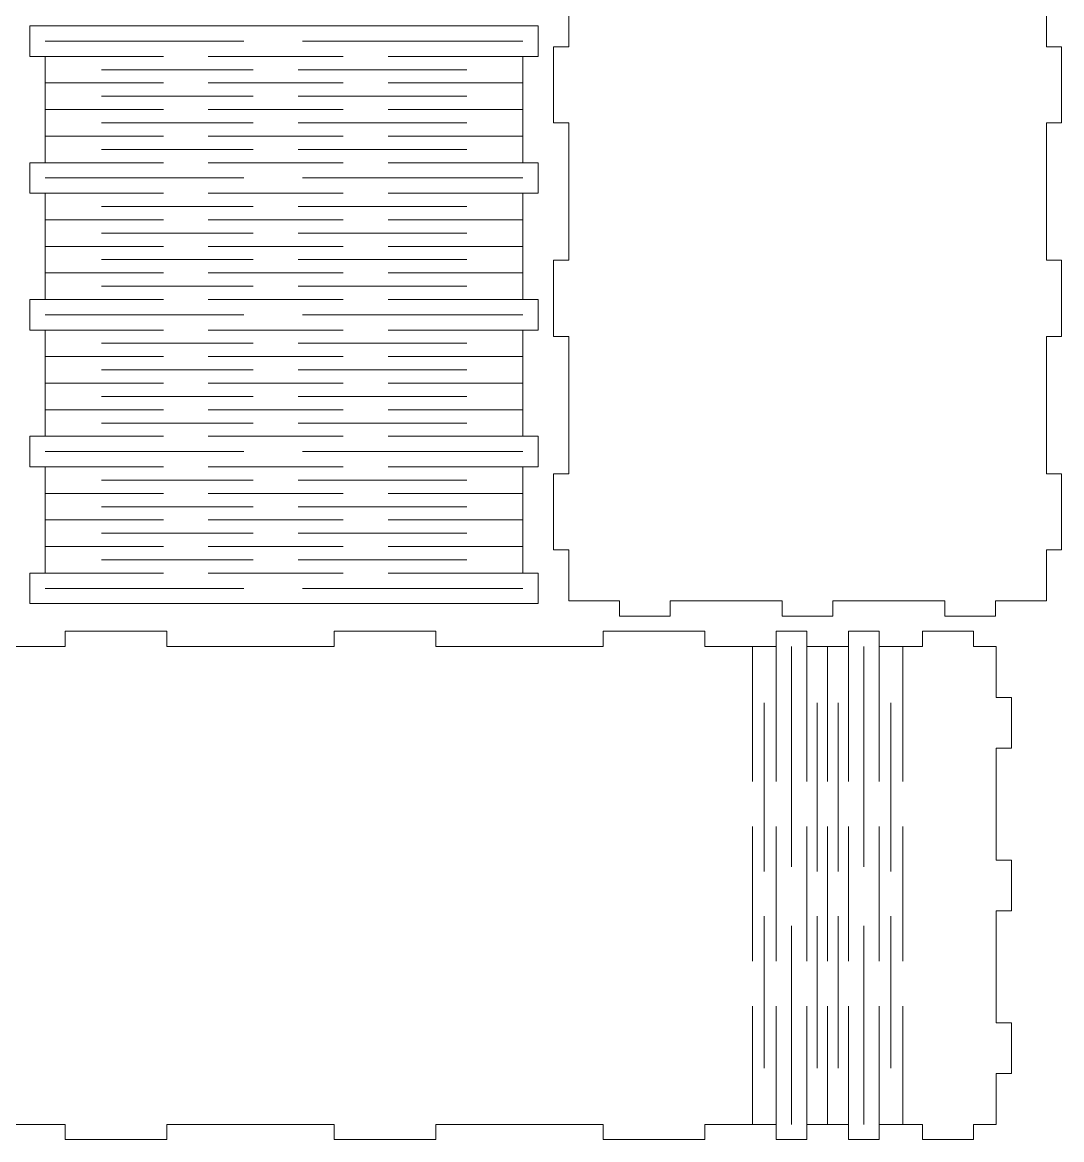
# Model space of a CAD drawing. Header units: millimetres. Extents: x -409 to 409, y -538 to 538.
# Drawn here: x 204.5 to 409, y 139.7 to 359.5 of the extents above; entities that cross this region are included whole.
import ezdxf

# ---------------------------------------------------------------- set-up
doc = ezdxf.new("R2010")
doc.units = ezdxf.units.MM
doc.header["$MEASUREMENT"] = 0
doc.layers.add('Camada 1', color=7, linetype='Continuous')

msp = doc.modelspace()

# ---------------------------------------------------------------- linework, layer by layer
at = {"layer": 'Camada 1', "color": 250, "lineweight": 20}
for points, knots in [([(385.9523, 364.7131), (385.9523, 364.7131), (363.9523, 364.7131), (363.9523, 364.7131), (363.9523, 364.7131), (363.9523, 364.7131), (363.9523, 367.7131), (363.9523, 367.7131), (363.9523, 367.7131), (363.9523, 367.7131), (353.9523, 367.7131), (353.9523, 367.7131), (353.9523, 367.7131), (353.9523, 367.7131), (353.9523, 364.7131), (353.9523, 364.7131), (353.9523, 364.7131), (353.9523, 364.7131), (331.9523, 364.7131), (331.9523, 364.7131), (331.9523, 364.7131), (331.9523, 364.7131), (331.9523, 367.7131), (331.9523, 367.7131), (331.9523, 367.7131), (331.9523, 367.7131), (321.9523, 367.7131), (321.9523, 367.7131), (321.9523, 367.7131), (321.9523, 367.7131), (321.9523, 364.7131), (321.9523, 364.7131), (321.9523, 364.7131), (321.9523, 364.7131), (311.9523, 364.7131), (311.9523, 364.7131), (311.9523, 364.7131), (311.9523, 364.7131), (311.9523, 354.7131), (311.9523, 354.7131), (311.9523, 354.7131), (311.9523, 354.7131), (308.9523, 354.7131), (308.9523, 354.7131), (308.9523, 354.7131), (308.9523, 354.7131), (308.9523, 339.7131), (308.9523, 339.7131), (308.9523, 339.7131), (308.9523, 339.7131), (311.9523, 339.7131), (311.9523, 339.7131), (311.9523, 339.7131), (311.9523, 339.7131), (311.9523, 312.7131), (311.9523, 312.7131), (311.9523, 312.7131), (311.9523, 312.7131), (308.9523, 312.7131), (308.9523, 312.7131), (308.9523, 312.7131), (308.9523, 312.7131), (308.9523, 297.7131), (308.9523, 297.7131), (308.9523, 297.7131), (308.9523, 297.7131), (311.9523, 297.7131), (311.9523, 297.7131), (311.9523, 297.7131), (311.9523, 297.7131), (311.9523, 270.7131), (311.9523, 270.7131), (311.9523, 270.7131), (311.9523, 270.7131), (308.9523, 270.7131), (308.9523, 270.7131), (308.9523, 270.7131), (308.9523, 270.7131), (308.9523, 255.7131), (308.9523, 255.7131), (308.9523, 255.7131), (308.9523, 255.7131), (311.9523, 255.7131), (311.9523, 255.7131), (311.9523, 255.7131), (311.9523, 255.7131), (311.9523, 245.7131), (311.9523, 245.7131), (311.9523, 245.7131), (311.9523, 245.7131), (321.9523, 245.7131), (321.9523, 245.7131), (321.9523, 245.7131), (321.9523, 245.7131), (321.9523, 242.7131), (321.9523, 242.7131), (321.9523, 242.7131), (321.9523, 242.7131), (331.9523, 242.7131), (331.9523, 242.7131), (331.9523, 242.7131), (331.9523, 242.7131), (331.9523, 245.7131), (331.9523, 245.7131), (331.9523, 245.7131), (331.9523, 245.7131), (353.9523, 245.7131), (353.9523, 245.7131), (353.9523, 245.7131), (353.9523, 245.7131), (353.9523, 242.7131), (353.9523, 242.7131), (353.9523, 242.7131), (353.9523, 242.7131), (363.9523, 242.7131), (363.9523, 242.7131), (363.9523, 242.7131), (363.9523, 242.7131), (363.9523, 245.7131), (363.9523, 245.7131), (363.9523, 245.7131), (363.9523, 245.7131), (385.9523, 245.7131), (385.9523, 245.7131), (385.9523, 245.7131), (385.9523, 245.7131), (385.9523, 242.7131), (385.9523, 242.7131), (385.9523, 242.7131), (385.9523, 242.7131), (395.9523, 242.7131), (395.9523, 242.7131), (395.9523, 242.7131), (395.9523, 242.7131), (395.9523, 245.7131), (395.9523, 245.7131), (395.9523, 245.7131), (395.9523, 245.7131), (405.9523, 245.7131), (405.9523, 245.7131), (405.9523, 245.7131), (405.9523, 245.7131), (405.9523, 255.7131), (405.9523, 255.7131), (405.9523, 255.7131), (405.9523, 255.7131), (408.9523, 255.7131), (408.9523, 255.7131), (408.9523, 255.7131), (408.9523, 255.7131), (408.9523, 270.7131), (408.9523, 270.7131), (408.9523, 270.7131), (408.9523, 270.7131), (405.9523, 270.7131), (405.9523, 270.7131), (405.9523, 270.7131), (405.9523, 270.7131), (405.9523, 297.7131), (405.9523, 297.7131), (405.9523, 297.7131), (405.9523, 297.7131), (408.9523, 297.7131), (408.9523, 297.7131), (408.9523, 297.7131), (408.9523, 297.7131), (408.9523, 312.7131), (408.9523, 312.7131), (408.9523, 312.7131), (408.9523, 312.7131), (405.9523, 312.7131), (405.9523, 312.7131), (405.9523, 312.7131), (405.9523, 312.7131), (405.9523, 339.7131), (405.9523, 339.7131), (405.9523, 339.7131), (405.9523, 339.7131), (408.9523, 339.7131), (408.9523, 339.7131), (408.9523, 339.7131), (408.9523, 339.7131), (408.9523, 354.7131), (408.9523, 354.7131), (408.9523, 354.7131), (408.9523, 354.7131), (405.9523, 354.7131), (405.9523, 354.7131), (405.9523, 354.7131), (405.9523, 354.7131), (405.9523, 364.7131), (405.9523, 364.7131), (405.9523, 364.7131), (405.9523, 364.7131), (395.9523, 364.7131), (395.9523, 364.7131), (395.9523, 364.7131), (395.9523, 364.7131), (395.9523, 367.7131), (395.9523, 367.7131), (395.9523, 367.7131), (395.9523, 367.7131), (385.9523, 367.7131), (385.9523, 367.7131), (385.9523, 367.7131), (385.9523, 367.7131), (385.9523, 364.7131), (385.9523, 364.7131)], [0, 0, 0, 0, 0.01886792, 0.01886792, 0.01886792, 0.01886792, 0.03773585, 0.03773585, 0.03773585, 0.03773585, 0.05660377, 0.05660377, 0.05660377, 0.05660377, 0.0754717, 0.0754717, 0.0754717, 0.0754717, 0.09433962, 0.09433962, 0.09433962, 0.09433962, 0.11320755, 0.11320755, 0.11320755, 0.11320755, 0.13207547, 0.13207547, 0.13207547, 0.13207547, 0.1509434, 0.1509434, 0.1509434, 0.1509434, 0.16981132, 0.16981132, 0.16981132, 0.16981132, 0.18867925, 0.18867925, 0.18867925, 0.18867925, 0.20754717, 0.20754717, 0.20754717, 0.20754717, 0.22641509, 0.22641509, 0.22641509, 0.22641509, 0.24528302, 0.24528302, 0.24528302, 0.24528302, 0.26415094, 0.26415094, 0.26415094, 0.26415094, 0.28301887, 0.28301887, 0.28301887, 0.28301887, 0.30188679, 0.30188679, 0.30188679, 0.30188679, 0.32075472, 0.32075472, 0.32075472, 0.32075472, 0.33962264, 0.33962264, 0.33962264, 0.33962264, 0.35849057, 0.35849057, 0.35849057, 0.35849057, 0.37735849, 0.37735849, 0.37735849, 0.37735849, 0.39622642, 0.39622642, 0.39622642, 0.39622642, 0.41509434, 0.41509434, 0.41509434, 0.41509434, 0.43396226, 0.43396226, 0.43396226, 0.43396226, 0.45283019, 0.45283019, 0.45283019, 0.45283019, 0.47169811, 0.47169811, 0.47169811, 0.47169811, 0.49056604, 0.49056604, 0.49056604, 0.49056604, 0.50943396, 0.50943396, 0.50943396, 0.50943396, 0.52830189, 0.52830189, 0.52830189, 0.52830189, 0.54716981, 0.54716981, 0.54716981, 0.54716981, 0.56603774, 0.56603774, 0.56603774, 0.56603774, 0.58490566, 0.58490566, 0.58490566, 0.58490566, 0.60377358, 0.60377358, 0.60377358, 0.60377358, 0.62264151, 0.62264151, 0.62264151, 0.62264151, 0.64150943, 0.64150943, 0.64150943, 0.64150943, 0.66037736, 0.66037736, 0.66037736, 0.66037736, 0.67924528, 0.67924528, 0.67924528, 0.67924528, 0.69811321, 0.69811321, 0.69811321, 0.69811321, 0.71698113, 0.71698113, 0.71698113, 0.71698113, 0.73584906, 0.73584906, 0.73584906, 0.73584906, 0.75471698, 0.75471698, 0.75471698, 0.75471698, 0.77358491, 0.77358491, 0.77358491, 0.77358491, 0.79245283, 0.79245283, 0.79245283, 0.79245283, 0.81132075, 0.81132075, 0.81132075, 0.81132075, 0.83018868, 0.83018868, 0.83018868, 0.83018868, 0.8490566, 0.8490566, 0.8490566, 0.8490566, 0.86792453, 0.86792453, 0.86792453, 0.86792453, 0.88679245, 0.88679245, 0.88679245, 0.88679245, 0.90566038, 0.90566038, 0.90566038, 0.90566038, 0.9245283, 0.9245283, 0.9245283, 0.9245283, 0.94339623, 0.94339623, 0.94339623, 0.94339623, 0.96226415, 0.96226415, 0.96226415, 0.96226415, 1, 1, 1, 1]), ([(205.9523, 358.8131), (205.9523, 358.8131), (305.9523, 358.8131), (305.9523, 358.8131), (305.9523, 358.8131), (305.9523, 358.8131), (305.9523, 352.8094), (305.9523, 352.8094), (305.9523, 352.8094), (305.9523, 352.8094), (302.9523, 352.8094), (302.9523, 352.8094), (302.9523, 352.8094), (302.9523, 352.8094), (302.9523, 331.9018), (302.9523, 331.9018), (302.9523, 331.9018), (302.9523, 331.9018), (305.9523, 331.9018), (305.9523, 331.9018), (305.9523, 331.9018), (305.9523, 331.9018), (305.9523, 325.8981), (305.9523, 325.8981), (305.9523, 325.8981), (305.9523, 325.8981), (302.9523, 325.8981), (302.9523, 325.8981), (302.9523, 325.8981), (302.9523, 325.8981), (302.9523, 304.9904), (302.9523, 304.9904), (302.9523, 304.9904), (302.9523, 304.9904), (305.9523, 304.9904), (305.9523, 304.9904), (305.9523, 304.9904), (305.9523, 304.9904), (305.9523, 298.9868), (305.9523, 298.9868), (305.9523, 298.9868), (305.9523, 298.9868), (302.9523, 298.9868), (302.9523, 298.9868), (302.9523, 298.9868), (302.9523, 298.9868), (302.9523, 278.0791), (302.9523, 278.0791), (302.9523, 278.0791), (302.9523, 278.0791), (305.9523, 278.0791), (305.9523, 278.0791), (305.9523, 278.0791), (305.9523, 278.0791), (305.9523, 272.0754), (305.9523, 272.0754), (305.9523, 272.0754), (305.9523, 272.0754), (302.9523, 272.0754), (302.9523, 272.0754), (302.9523, 272.0754), (302.9523, 272.0754), (302.9523, 251.1678), (302.9523, 251.1678), (302.9523, 251.1678), (302.9523, 251.1678), (305.9523, 251.1678), (305.9523, 251.1678), (305.9523, 251.1678), (305.9523, 251.1678), (305.9523, 245.1641), (305.9523, 245.1641), (305.9523, 245.1641), (305.9523, 245.1641), (205.9523, 245.1641), (205.9523, 245.1641), (205.9523, 245.1641), (205.9523, 245.1641), (205.9523, 251.1678), (205.9523, 251.1678), (205.9523, 251.1678), (205.9523, 251.1678), (208.9523, 251.1678), (208.9523, 251.1678), (208.9523, 251.1678), (208.9523, 251.1678), (208.9523, 272.0754), (208.9523, 272.0754), (208.9523, 272.0754), (208.9523, 272.0754), (205.9523, 272.0754), (205.9523, 272.0754), (205.9523, 272.0754), (205.9523, 272.0754), (205.9523, 278.0791), (205.9523, 278.0791), (205.9523, 278.0791), (205.9523, 278.0791), (208.9523, 278.0791), (208.9523, 278.0791), (208.9523, 278.0791), (208.9523, 278.0791), (208.9523, 298.9868), (208.9523, 298.9868), (208.9523, 298.9868), (208.9523, 298.9868), (205.9523, 298.9868), (205.9523, 298.9868), (205.9523, 298.9868), (205.9523, 298.9868), (205.9523, 304.9904), (205.9523, 304.9904), (205.9523, 304.9904), (205.9523, 304.9904), (208.9523, 304.9904), (208.9523, 304.9904), (208.9523, 304.9904), (208.9523, 304.9904), (208.9523, 325.8981), (208.9523, 325.8981), (208.9523, 325.8981), (208.9523, 325.8981), (205.9523, 325.8981), (205.9523, 325.8981), (205.9523, 325.8981), (205.9523, 325.8981), (205.9523, 331.9018), (205.9523, 331.9018), (205.9523, 331.9018), (205.9523, 331.9018), (208.9523, 331.9018), (208.9523, 331.9018), (208.9523, 331.9018), (208.9523, 331.9018), (208.9523, 352.8094), (208.9523, 352.8094), (208.9523, 352.8094), (208.9523, 352.8094), (205.9523, 352.8094), (205.9523, 352.8094), (205.9523, 352.8094), (205.9523, 352.8094), (205.9523, 358.8131), (205.9523, 358.8131)], [0, 0, 0, 0, 0.02702703, 0.02702703, 0.02702703, 0.02702703, 0.05405405, 0.05405405, 0.05405405, 0.05405405, 0.08108108, 0.08108108, 0.08108108, 0.08108108, 0.10810811, 0.10810811, 0.10810811, 0.10810811, 0.13513514, 0.13513514, 0.13513514, 0.13513514, 0.16216216, 0.16216216, 0.16216216, 0.16216216, 0.18918919, 0.18918919, 0.18918919, 0.18918919, 0.21621622, 0.21621622, 0.21621622, 0.21621622, 0.24324324, 0.24324324, 0.24324324, 0.24324324, 0.27027027, 0.27027027, 0.27027027, 0.27027027, 0.2972973, 0.2972973, 0.2972973, 0.2972973, 0.32432432, 0.32432432, 0.32432432, 0.32432432, 0.35135135, 0.35135135, 0.35135135, 0.35135135, 0.37837838, 0.37837838, 0.37837838, 0.37837838, 0.40540541, 0.40540541, 0.40540541, 0.40540541, 0.43243243, 0.43243243, 0.43243243, 0.43243243, 0.45945946, 0.45945946, 0.45945946, 0.45945946, 0.48648649, 0.48648649, 0.48648649, 0.48648649, 0.51351351, 0.51351351, 0.51351351, 0.51351351, 0.54054054, 0.54054054, 0.54054054, 0.54054054, 0.56756757, 0.56756757, 0.56756757, 0.56756757, 0.59459459, 0.59459459, 0.59459459, 0.59459459, 0.62162162, 0.62162162, 0.62162162, 0.62162162, 0.64864865, 0.64864865, 0.64864865, 0.64864865, 0.67567568, 0.67567568, 0.67567568, 0.67567568, 0.7027027, 0.7027027, 0.7027027, 0.7027027, 0.72972973, 0.72972973, 0.72972973, 0.72972973, 0.75675676, 0.75675676, 0.75675676, 0.75675676, 0.78378378, 0.78378378, 0.78378378, 0.78378378, 0.81081081, 0.81081081, 0.81081081, 0.81081081, 0.83783784, 0.83783784, 0.83783784, 0.83783784, 0.86486486, 0.86486486, 0.86486486, 0.86486486, 0.89189189, 0.89189189, 0.89189189, 0.89189189, 0.91891892, 0.91891892, 0.91891892, 0.91891892, 0.94594595, 0.94594595, 0.94594595, 0.94594595, 1, 1, 1, 1]), ([(381.5812, 142.7131), (381.5812, 142.7131), (373.0618, 142.7131), (373.0618, 142.7131), (373.0618, 142.7131), (373.0618, 142.7131), (373.0618, 139.7131), (373.0618, 139.7131), (373.0618, 139.7131), (373.0618, 139.7131), (367.0169, 139.7131), (367.0169, 139.7131), (367.0169, 139.7131), (367.0169, 139.7131), (367.0169, 142.7131), (367.0169, 142.7131), (367.0169, 142.7131), (367.0169, 142.7131), (358.7926, 142.7131), (358.7926, 142.7131), (358.7926, 142.7131), (358.7926, 142.7131), (358.7926, 139.7131), (358.7926, 139.7131), (358.7926, 139.7131), (358.7926, 139.7131), (352.7477, 139.7131), (352.7477, 139.7131), (352.7477, 139.7131), (352.7477, 139.7131), (352.7477, 142.7131), (352.7477, 142.7131), (352.7477, 142.7131), (352.7477, 142.7131), (338.7283, 142.7131), (338.7283, 142.7131), (338.7283, 142.7131), (338.7283, 142.7131), (338.7283, 139.7131), (338.7283, 139.7131), (338.7283, 139.7131), (338.7283, 139.7131), (318.7283, 139.7131), (318.7283, 139.7131), (318.7283, 139.7131), (318.7283, 139.7131), (318.7283, 142.7131), (318.7283, 142.7131), (318.7283, 142.7131), (318.7283, 142.7131), (285.8105, 142.7131), (285.8105, 142.7131), (285.8105, 142.7131), (285.8105, 142.7131), (285.8105, 139.7131), (285.8105, 139.7131), (285.8105, 139.7131), (285.8105, 139.7131), (265.8105, 139.7131), (265.8105, 139.7131), (265.8105, 139.7131), (265.8105, 139.7131), (265.8105, 142.7131), (265.8105, 142.7131), (265.8105, 142.7131), (265.8105, 142.7131), (232.8926, 142.7131), (232.8926, 142.7131), (232.8926, 142.7131), (232.8926, 142.7131), (232.8926, 139.7131), (232.8926, 139.7131), (232.8926, 139.7131), (232.8926, 139.7131), (212.8926, 139.7131), (212.8926, 139.7131), (212.8926, 139.7131), (212.8926, 139.7131), (212.8926, 142.7131), (212.8926, 142.7131), (212.8926, 142.7131), (212.8926, 142.7131), (202.8926, 142.7131), (202.8926, 142.7131), (202.8926, 142.7131), (202.8926, 142.7131), (202.8926, 236.7131), (202.8926, 236.7131), (202.8926, 236.7131), (202.8926, 236.7131), (212.8926, 236.7131), (212.8926, 236.7131), (212.8926, 236.7131), (212.8926, 236.7131), (212.8926, 239.7131), (212.8926, 239.7131), (212.8926, 239.7131), (212.8926, 239.7131), (232.8926, 239.7131), (232.8926, 239.7131), (232.8926, 239.7131), (232.8926, 239.7131), (232.8926, 236.7131), (232.8926, 236.7131), (232.8926, 236.7131), (232.8926, 236.7131), (265.8105, 236.7131), (265.8105, 236.7131), (265.8105, 236.7131), (265.8105, 236.7131), (265.8105, 239.7131), (265.8105, 239.7131), (265.8105, 239.7131), (265.8105, 239.7131), (285.8105, 239.7131), (285.8105, 239.7131), (285.8105, 239.7131), (285.8105, 239.7131), (285.8105, 236.7131), (285.8105, 236.7131), (285.8105, 236.7131), (285.8105, 236.7131), (318.7283, 236.7131), (318.7283, 236.7131), (318.7283, 236.7131), (318.7283, 236.7131), (318.7283, 239.7131), (318.7283, 239.7131), (318.7283, 239.7131), (318.7283, 239.7131), (338.7283, 239.7131), (338.7283, 239.7131), (338.7283, 239.7131), (338.7283, 239.7131), (338.7283, 236.7131), (338.7283, 236.7131), (338.7283, 236.7131), (338.7283, 236.7131), (352.7477, 236.7131), (352.7477, 236.7131), (352.7477, 236.7131), (352.7477, 236.7131), (352.7477, 239.7131), (352.7477, 239.7131), (352.7477, 239.7131), (352.7477, 239.7131), (358.7926, 239.7131), (358.7926, 239.7131), (358.7926, 239.7131), (358.7926, 239.7131), (358.7926, 236.7131), (358.7926, 236.7131), (358.7926, 236.7131), (358.7926, 236.7131), (367.0169, 236.7131), (367.0169, 236.7131), (367.0169, 236.7131), (367.0169, 236.7131), (367.0169, 239.7131), (367.0169, 239.7131), (367.0169, 239.7131), (367.0169, 239.7131), (373.0618, 239.7131), (373.0618, 239.7131), (373.0618, 239.7131), (373.0618, 239.7131), (373.0618, 236.7131), (373.0618, 236.7131), (373.0618, 236.7131), (373.0618, 236.7131), (381.5812, 236.7131), (381.5812, 236.7131), (381.5812, 236.7131), (381.5812, 236.7131), (381.5812, 239.7131), (381.5812, 239.7131), (381.5812, 239.7131), (381.5812, 239.7131), (391.5812, 239.7131), (391.5812, 239.7131), (391.5812, 239.7131), (391.5812, 239.7131), (391.5812, 236.7131), (391.5812, 236.7131), (391.5812, 236.7131), (391.5812, 236.7131), (396.0812, 236.7131), (396.0812, 236.7131), (396.0812, 236.7131), (396.0812, 236.7131), (396.0812, 226.7131), (396.0812, 226.7131), (396.0812, 226.7131), (396.0812, 226.7131), (399.0812, 226.7131), (399.0812, 226.7131), (399.0812, 226.7131), (399.0812, 226.7131), (399.0812, 216.7131), (399.0812, 216.7131), (399.0812, 216.7131), (399.0812, 216.7131), (396.0812, 216.7131), (396.0812, 216.7131), (396.0812, 216.7131), (396.0812, 216.7131), (396.0812, 194.7131), (396.0812, 194.7131), (396.0812, 194.7131), (396.0812, 194.7131), (399.0812, 194.7131), (399.0812, 194.7131), (399.0812, 194.7131), (399.0812, 194.7131), (399.0812, 184.7131), (399.0812, 184.7131), (399.0812, 184.7131), (399.0812, 184.7131), (396.0812, 184.7131), (396.0812, 184.7131), (396.0812, 184.7131), (396.0812, 184.7131), (396.0812, 162.7131), (396.0812, 162.7131), (396.0812, 162.7131), (396.0812, 162.7131), (399.0812, 162.7131), (399.0812, 162.7131), (399.0812, 162.7131), (399.0812, 162.7131), (399.0812, 152.7131), (399.0812, 152.7131), (399.0812, 152.7131), (399.0812, 152.7131), (396.0812, 152.7131), (396.0812, 152.7131), (396.0812, 152.7131), (396.0812, 152.7131), (396.0812, 142.7131), (396.0812, 142.7131), (396.0812, 142.7131), (396.0812, 142.7131), (391.5812, 142.7131), (391.5812, 142.7131), (391.5812, 142.7131), (391.5812, 142.7131), (391.5812, 139.7131), (391.5812, 139.7131), (391.5812, 139.7131), (391.5812, 139.7131), (381.5812, 139.7131), (381.5812, 139.7131), (381.5812, 139.7131), (381.5812, 139.7131), (381.5812, 142.7131), (381.5812, 142.7131)], [0, 0, 0, 0, 0.01538462, 0.01538462, 0.01538462, 0.01538462, 0.03076923, 0.03076923, 0.03076923, 0.03076923, 0.04615385, 0.04615385, 0.04615385, 0.04615385, 0.06153846, 0.06153846, 0.06153846, 0.06153846, 0.07692308, 0.07692308, 0.07692308, 0.07692308, 0.09230769, 0.09230769, 0.09230769, 0.09230769, 0.10769231, 0.10769231, 0.10769231, 0.10769231, 0.12307692, 0.12307692, 0.12307692, 0.12307692, 0.13846154, 0.13846154, 0.13846154, 0.13846154, 0.15384615, 0.15384615, 0.15384615, 0.15384615, 0.16923077, 0.16923077, 0.16923077, 0.16923077, 0.18461538, 0.18461538, 0.18461538, 0.18461538, 0.2, 0.2, 0.2, 0.2, 0.21538462, 0.21538462, 0.21538462, 0.21538462, 0.23076923, 0.23076923, 0.23076923, 0.23076923, 0.24615385, 0.24615385, 0.24615385, 0.24615385, 0.26153846, 0.26153846, 0.26153846, 0.26153846, 0.27692308, 0.27692308, 0.27692308, 0.27692308, 0.29230769, 0.29230769, 0.29230769, 0.29230769, 0.30769231, 0.30769231, 0.30769231, 0.30769231, 0.32307692, 0.32307692, 0.32307692, 0.32307692, 0.33846154, 0.33846154, 0.33846154, 0.33846154, 0.35384615, 0.35384615, 0.35384615, 0.35384615, 0.36923077, 0.36923077, 0.36923077, 0.36923077, 0.38461538, 0.38461538, 0.38461538, 0.38461538, 0.4, 0.4, 0.4, 0.4, 0.41538462, 0.41538462, 0.41538462, 0.41538462, 0.43076923, 0.43076923, 0.43076923, 0.43076923, 0.44615385, 0.44615385, 0.44615385, 0.44615385, 0.46153846, 0.46153846, 0.46153846, 0.46153846, 0.47692308, 0.47692308, 0.47692308, 0.47692308, 0.49230769, 0.49230769, 0.49230769, 0.49230769, 0.50769231, 0.50769231, 0.50769231, 0.50769231, 0.52307692, 0.52307692, 0.52307692, 0.52307692, 0.53846154, 0.53846154, 0.53846154, 0.53846154, 0.55384615, 0.55384615, 0.55384615, 0.55384615, 0.56923077, 0.56923077, 0.56923077, 0.56923077, 0.58461538, 0.58461538, 0.58461538, 0.58461538, 0.6, 0.6, 0.6, 0.6, 0.61538462, 0.61538462, 0.61538462, 0.61538462, 0.63076923, 0.63076923, 0.63076923, 0.63076923, 0.64615385, 0.64615385, 0.64615385, 0.64615385, 0.66153846, 0.66153846, 0.66153846, 0.66153846, 0.67692308, 0.67692308, 0.67692308, 0.67692308, 0.69230769, 0.69230769, 0.69230769, 0.69230769, 0.70769231, 0.70769231, 0.70769231, 0.70769231, 0.72307692, 0.72307692, 0.72307692, 0.72307692, 0.73846154, 0.73846154, 0.73846154, 0.73846154, 0.75384615, 0.75384615, 0.75384615, 0.75384615, 0.76923077, 0.76923077, 0.76923077, 0.76923077, 0.78461538, 0.78461538, 0.78461538, 0.78461538, 0.8, 0.8, 0.8, 0.8, 0.81538462, 0.81538462, 0.81538462, 0.81538462, 0.83076923, 0.83076923, 0.83076923, 0.83076923, 0.84615385, 0.84615385, 0.84615385, 0.84615385, 0.86153846, 0.86153846, 0.86153846, 0.86153846, 0.87692308, 0.87692308, 0.87692308, 0.87692308, 0.89230769, 0.89230769, 0.89230769, 0.89230769, 0.90769231, 0.90769231, 0.90769231, 0.90769231, 0.92307692, 0.92307692, 0.92307692, 0.92307692, 0.93846154, 0.93846154, 0.93846154, 0.93846154, 0.95384615, 0.95384615, 0.95384615, 0.95384615, 0.96923077, 0.96923077, 0.96923077, 0.96923077, 1, 1, 1, 1])]:
    msp.add_open_spline(points, degree=3, knots=knots, dxfattribs=at)
for points in [[(248.0269, 355.8111), (248.0269, 355.8111), (208.9523, 355.8111), (208.9523, 355.8111)], [(302.9523, 355.8111), (302.9523, 355.8111), (259.59, 355.8111), (259.59, 355.8111)], [(232.2038, 352.8091), (232.2038, 352.8091), (208.9523, 352.8091), (208.9523, 352.8091)], [(267.5781, 352.8091), (267.5781, 352.8091), (241.0475, 352.8091), (241.0475, 352.8091)], [(302.9523, 352.8091), (302.9523, 352.8091), (276.4216, 352.8091), (276.4216, 352.8091)], [(249.891, 350.1955), (249.891, 350.1955), (220.0068, 350.1955), (220.0068, 350.1955)], [(291.8978, 350.1955), (291.8978, 350.1955), (258.7344, 350.1955), (258.7344, 350.1955)], [(232.2038, 347.582), (232.2038, 347.582), (208.9523, 347.582), (208.9523, 347.582)], [(267.5781, 347.582), (267.5781, 347.582), (241.0475, 347.582), (241.0475, 347.582)], [(302.9523, 347.582), (302.9523, 347.582), (276.4216, 347.582), (276.4216, 347.582)], [(249.891, 344.9684), (249.891, 344.9684), (220.0068, 344.9684), (220.0068, 344.9684)], [(291.8978, 344.9684), (291.8978, 344.9684), (258.7344, 344.9684), (258.7344, 344.9684)], [(232.2038, 342.3552), (232.2038, 342.3552), (208.9523, 342.3552), (208.9523, 342.3552)], [(267.5781, 342.3552), (267.5781, 342.3552), (241.0475, 342.3552), (241.0475, 342.3552)], [(302.9523, 342.3552), (302.9523, 342.3552), (276.4216, 342.3552), (276.4216, 342.3552)], [(249.891, 339.7418), (249.891, 339.7418), (220.0068, 339.7418), (220.0068, 339.7418)], [(291.8978, 339.7418), (291.8978, 339.7418), (258.7344, 339.7418), (258.7344, 339.7418)], [(232.2038, 337.1283), (232.2038, 337.1283), (208.9523, 337.1283), (208.9523, 337.1283)], [(267.5781, 337.1283), (267.5781, 337.1283), (241.0475, 337.1283), (241.0475, 337.1283)], [(302.9523, 337.1283), (302.9523, 337.1283), (276.4216, 337.1283), (276.4216, 337.1283)], [(249.891, 334.515), (249.891, 334.515), (220.0068, 334.515), (220.0068, 334.515)], [(291.8978, 334.515), (291.8978, 334.515), (258.7344, 334.515), (258.7344, 334.515)], [(232.2038, 331.9017), (232.2038, 331.9017), (208.9523, 331.9017), (208.9523, 331.9017)], [(267.5781, 331.9017), (267.5781, 331.9017), (241.0475, 331.9017), (241.0475, 331.9017)], [(302.9523, 331.9017), (302.9523, 331.9017), (276.4216, 331.9017), (276.4216, 331.9017)], [(248.0269, 328.8998), (248.0269, 328.8998), (208.9523, 328.8998), (208.9523, 328.8998)], [(302.9523, 328.8998), (302.9523, 328.8998), (259.59, 328.8998), (259.59, 328.8998)], [(232.2038, 325.8978), (232.2038, 325.8978), (208.9523, 325.8978), (208.9523, 325.8978)], [(267.5781, 325.8978), (267.5781, 325.8978), (241.0475, 325.8978), (241.0475, 325.8978)], [(302.9523, 325.8978), (302.9523, 325.8978), (276.4216, 325.8978), (276.4216, 325.8978)], [(249.891, 323.2842), (249.891, 323.2842), (220.0068, 323.2842), (220.0068, 323.2842)], [(291.8978, 323.2842), (291.8978, 323.2842), (258.7344, 323.2842), (258.7344, 323.2842)], [(232.2038, 320.6707), (232.2038, 320.6707), (208.9523, 320.6707), (208.9523, 320.6707)], [(267.5781, 320.6707), (267.5781, 320.6707), (241.0475, 320.6707), (241.0475, 320.6707)], [(302.9523, 320.6707), (302.9523, 320.6707), (276.4216, 320.6707), (276.4216, 320.6707)], [(249.891, 318.0571), (249.891, 318.0571), (220.0068, 318.0571), (220.0068, 318.0571)], [(291.8978, 318.0571), (291.8978, 318.0571), (258.7344, 318.0571), (258.7344, 318.0571)], [(232.2038, 315.4439), (232.2038, 315.4439), (208.9523, 315.4439), (208.9523, 315.4439)], [(267.5781, 315.4439), (267.5781, 315.4439), (241.0475, 315.4439), (241.0475, 315.4439)], [(302.9523, 315.4439), (302.9523, 315.4439), (276.4216, 315.4439), (276.4216, 315.4439)], [(249.891, 312.8305), (249.891, 312.8305), (220.0068, 312.8305), (220.0068, 312.8305)], [(291.8978, 312.8305), (291.8978, 312.8305), (258.7344, 312.8305), (258.7344, 312.8305)], [(232.2038, 310.217), (232.2038, 310.217), (208.9523, 310.217), (208.9523, 310.217)], [(267.5781, 310.217), (267.5781, 310.217), (241.0475, 310.217), (241.0475, 310.217)], [(302.9523, 310.217), (302.9523, 310.217), (276.4216, 310.217), (276.4216, 310.217)], [(249.891, 307.6037), (249.891, 307.6037), (220.0068, 307.6037), (220.0068, 307.6037)], [(291.8978, 307.6037), (291.8978, 307.6037), (258.7344, 307.6037), (258.7344, 307.6037)], [(232.2038, 304.9904), (232.2038, 304.9904), (208.9523, 304.9904), (208.9523, 304.9904)], [(267.5781, 304.9904), (267.5781, 304.9904), (241.0475, 304.9904), (241.0475, 304.9904)], [(302.9523, 304.9904), (302.9523, 304.9904), (276.4216, 304.9904), (276.4216, 304.9904)], [(248.0269, 301.9885), (248.0269, 301.9885), (208.9523, 301.9885), (208.9523, 301.9885)], [(302.9523, 301.9885), (302.9523, 301.9885), (259.59, 301.9885), (259.59, 301.9885)], [(232.2038, 298.9865), (232.2038, 298.9865), (208.9523, 298.9865), (208.9523, 298.9865)], [(267.5781, 298.9865), (267.5781, 298.9865), (241.0475, 298.9865), (241.0475, 298.9865)], [(302.9523, 298.9865), (302.9523, 298.9865), (276.4216, 298.9865), (276.4216, 298.9865)], [(249.891, 296.3729), (249.891, 296.3729), (220.0068, 296.3729), (220.0068, 296.3729)], [(291.8978, 296.3729), (291.8978, 296.3729), (258.7344, 296.3729), (258.7344, 296.3729)], [(232.2038, 293.7594), (232.2038, 293.7594), (208.9523, 293.7594), (208.9523, 293.7594)], [(267.5781, 293.7594), (267.5781, 293.7594), (241.0475, 293.7594), (241.0475, 293.7594)], [(302.9523, 293.7594), (302.9523, 293.7594), (276.4216, 293.7594), (276.4216, 293.7594)], [(249.891, 291.1458), (249.891, 291.1458), (220.0068, 291.1458), (220.0068, 291.1458)], [(291.8978, 291.1458), (291.8978, 291.1458), (258.7344, 291.1458), (258.7344, 291.1458)], [(232.2038, 288.5326), (232.2038, 288.5326), (208.9523, 288.5326), (208.9523, 288.5326)], [(267.5781, 288.5326), (267.5781, 288.5326), (241.0475, 288.5326), (241.0475, 288.5326)], [(302.9523, 288.5326), (302.9523, 288.5326), (276.4216, 288.5326), (276.4216, 288.5326)], [(249.891, 285.9192), (249.891, 285.9192), (220.0068, 285.9192), (220.0068, 285.9192)], [(291.8978, 285.9192), (291.8978, 285.9192), (258.7344, 285.9192), (258.7344, 285.9192)], [(232.2038, 283.3057), (232.2038, 283.3057), (208.9523, 283.3057), (208.9523, 283.3057)], [(267.5781, 283.3057), (267.5781, 283.3057), (241.0475, 283.3057), (241.0475, 283.3057)], [(302.9523, 283.3057), (302.9523, 283.3057), (276.4216, 283.3057), (276.4216, 283.3057)], [(249.891, 280.6924), (249.891, 280.6924), (220.0068, 280.6924), (220.0068, 280.6924)], [(291.8978, 280.6924), (291.8978, 280.6924), (258.7344, 280.6924), (258.7344, 280.6924)], [(232.2038, 278.0791), (232.2038, 278.0791), (208.9523, 278.0791), (208.9523, 278.0791)], [(267.5781, 278.0791), (267.5781, 278.0791), (241.0475, 278.0791), (241.0475, 278.0791)], [(302.9523, 278.0791), (302.9523, 278.0791), (276.4216, 278.0791), (276.4216, 278.0791)], [(248.0269, 275.0772), (248.0269, 275.0772), (208.9523, 275.0772), (208.9523, 275.0772)], [(302.9523, 275.0772), (302.9523, 275.0772), (259.59, 275.0772), (259.59, 275.0772)], [(232.2038, 272.0752), (232.2038, 272.0752), (208.9523, 272.0752), (208.9523, 272.0752)], [(267.5781, 272.0752), (267.5781, 272.0752), (241.0475, 272.0752), (241.0475, 272.0752)], [(302.9523, 272.0752), (302.9523, 272.0752), (276.4216, 272.0752), (276.4216, 272.0752)], [(249.891, 269.4616), (249.891, 269.4616), (220.0068, 269.4616), (220.0068, 269.4616)], [(291.8978, 269.4616), (291.8978, 269.4616), (258.7344, 269.4616), (258.7344, 269.4616)], [(232.2038, 266.8481), (232.2038, 266.8481), (208.9523, 266.8481), (208.9523, 266.8481)], [(267.5781, 266.8481), (267.5781, 266.8481), (241.0475, 266.8481), (241.0475, 266.8481)], [(302.9523, 266.8481), (302.9523, 266.8481), (276.4216, 266.8481), (276.4216, 266.8481)], [(249.891, 264.2345), (249.891, 264.2345), (220.0068, 264.2345), (220.0068, 264.2345)], [(291.8978, 264.2345), (291.8978, 264.2345), (258.7344, 264.2345), (258.7344, 264.2345)], [(232.2038, 261.6213), (232.2038, 261.6213), (208.9523, 261.6213), (208.9523, 261.6213)], [(267.5781, 261.6213), (267.5781, 261.6213), (241.0475, 261.6213), (241.0475, 261.6213)], [(302.9523, 261.6213), (302.9523, 261.6213), (276.4216, 261.6213), (276.4216, 261.6213)], [(249.891, 259.0079), (249.891, 259.0079), (220.0068, 259.0079), (220.0068, 259.0079)], [(291.8978, 259.0079), (291.8978, 259.0079), (258.7344, 259.0079), (258.7344, 259.0079)], [(232.2038, 256.3944), (232.2038, 256.3944), (208.9523, 256.3944), (208.9523, 256.3944)], [(267.5781, 256.3944), (267.5781, 256.3944), (241.0475, 256.3944), (241.0475, 256.3944)], [(302.9523, 256.3944), (302.9523, 256.3944), (276.4216, 256.3944), (276.4216, 256.3944)], [(249.891, 253.7811), (249.891, 253.7811), (220.0068, 253.7811), (220.0068, 253.7811)], [(291.8978, 253.7811), (291.8978, 253.7811), (258.7344, 253.7811), (258.7344, 253.7811)], [(232.2038, 251.1678), (232.2038, 251.1678), (208.9523, 251.1678), (208.9523, 251.1678)], [(267.5781, 251.1678), (267.5781, 251.1678), (241.0475, 251.1678), (241.0475, 251.1678)], [(302.9523, 251.1678), (302.9523, 251.1678), (276.4216, 251.1678), (276.4216, 251.1678)], [(248.0269, 248.1659), (248.0269, 248.1659), (208.9523, 248.1659), (208.9523, 248.1659)], [(302.9523, 248.1659), (302.9523, 248.1659), (259.59, 248.1659), (259.59, 248.1659)], [(348.1323, 236.7131), (348.1323, 236.7131), (348.1323, 210.1824), (348.1323, 210.1824)], [(352.7477, 236.7131), (352.7477, 236.7131), (352.7477, 210.1824), (352.7477, 210.1824)], [(355.7702, 236.7131), (355.7702, 236.7131), (355.7702, 193.3508), (355.7702, 193.3508)], [(358.7928, 236.7131), (358.7928, 236.7131), (358.7928, 210.1824), (358.7928, 210.1824)], [(362.9046, 236.7131), (362.9046, 236.7131), (362.9046, 210.1824), (362.9046, 210.1824)], [(367.0167, 236.7131), (367.0167, 236.7131), (367.0167, 210.1824), (367.0167, 210.1824)], [(370.0394, 236.7131), (370.0394, 236.7131), (370.0394, 193.3508), (370.0394, 193.3508)], [(373.0618, 236.7131), (373.0618, 236.7131), (373.0618, 210.1824), (373.0618, 210.1824)], [(377.6772, 236.7131), (377.6772, 236.7131), (377.6772, 210.1824), (377.6772, 210.1824)], [(350.44, 225.6586), (350.44, 225.6586), (350.44, 192.4952), (350.44, 192.4952)], [(360.8487, 225.6586), (360.8487, 225.6586), (360.8487, 192.4952), (360.8487, 192.4952)], [(364.9607, 225.6586), (364.9607, 225.6586), (364.9607, 192.4952), (364.9607, 192.4952)], [(375.3695, 225.6586), (375.3695, 225.6586), (375.3695, 192.4952), (375.3695, 192.4952)], [(348.1323, 201.3389), (348.1323, 201.3389), (348.1323, 174.8083), (348.1323, 174.8083)], [(352.7477, 201.3389), (352.7477, 201.3389), (352.7477, 174.8083), (352.7477, 174.8083)], [(358.7928, 201.3389), (358.7928, 201.3389), (358.7928, 174.8083), (358.7928, 174.8083)], [(362.9046, 201.3389), (362.9046, 201.3389), (362.9046, 174.8083), (362.9046, 174.8083)], [(367.0167, 201.3389), (367.0167, 201.3389), (367.0167, 174.8083), (367.0167, 174.8083)], [(373.0618, 201.3389), (373.0618, 201.3389), (373.0618, 174.8083), (373.0618, 174.8083)], [(377.6772, 201.3389), (377.6772, 201.3389), (377.6772, 174.8083), (377.6772, 174.8083)], [(350.44, 183.6518), (350.44, 183.6518), (350.44, 153.7676), (350.44, 153.7676)], [(360.8487, 183.6518), (360.8487, 183.6518), (360.8487, 153.7676), (360.8487, 153.7676)], [(364.9607, 183.6518), (364.9607, 183.6518), (364.9607, 153.7676), (364.9607, 153.7676)], [(375.3695, 183.6518), (375.3695, 183.6518), (375.3695, 153.7676), (375.3695, 153.7676)], [(355.7702, 181.7877), (355.7702, 181.7877), (355.7702, 142.7131), (355.7702, 142.7131)], [(370.0394, 181.7877), (370.0394, 181.7877), (370.0394, 142.7131), (370.0394, 142.7131)], [(348.1323, 165.9646), (348.1323, 165.9646), (348.1323, 142.7131), (348.1323, 142.7131)], [(352.7477, 165.9646), (352.7477, 165.9646), (352.7477, 142.7131), (352.7477, 142.7131)], [(358.7928, 165.9646), (358.7928, 165.9646), (358.7928, 142.7131), (358.7928, 142.7131)], [(362.9046, 165.9646), (362.9046, 165.9646), (362.9046, 142.7131), (362.9046, 142.7131)], [(367.0167, 165.9646), (367.0167, 165.9646), (367.0167, 142.7131), (367.0167, 142.7131)], [(373.0618, 165.9646), (373.0618, 165.9646), (373.0618, 142.7131), (373.0618, 142.7131)], [(377.6772, 165.9646), (377.6772, 165.9646), (377.6772, 142.7131), (377.6772, 142.7131)]]:
    msp.add_open_spline(points, degree=3, dxfattribs=at)

doc.saveas('drawing.dxf')
